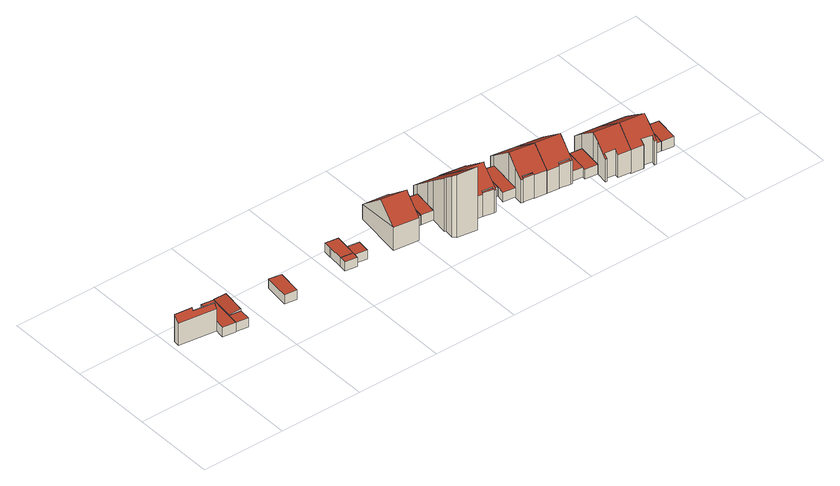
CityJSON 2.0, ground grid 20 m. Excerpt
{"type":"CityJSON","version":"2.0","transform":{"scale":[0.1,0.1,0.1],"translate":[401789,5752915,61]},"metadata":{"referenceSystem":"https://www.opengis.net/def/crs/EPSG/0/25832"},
"CityObjects":{
"building1":{"type":"Building","attributes":{"Gemeindeschluessel":"05515000","Geometrietyp2DReferenz":"3000","function":"51009_1610","roofType":"2100","measuredHeight":7.08},"geometry":[{"type":"Solid","lod":"2","boundaries":[[[[0,1,2,3]],[[4,5,1,0]],[[6,7,5,4]],[[8,9,7,6]],[[10,11,9,8]],[[3,2,11,10]],[[8,6,4,0,3,10]],[[1,5,7,9,11,2]]]],"semantics":{"surfaces":[{"type":"WallSurface"},{"type":"RoofSurface"},{"type":"GroundSurface"}],"values":[[0,0,0,0,0,0,1,2]]}}]},
"building2":{"type":"Building","attributes":{"Gemeindeschluessel":"05515000","Geometrietyp2DReferenz":"3000","function":"31001_2460","roofType":"1000","measuredHeight":2.46},"geometry":[{"type":"Solid","lod":"2","boundaries":[[[[12,9,13,14]],[[15,16,9,12]],[[17,18,16,15]],[[19,20,18,17]],[[21,22,20,19]],[[23,24,22,21]],[[14,13,24,23]],[[21,19,17,15,12,14,23]],[[9,16,18,20,22,24,13]]]],"semantics":{"surfaces":[{"type":"WallSurface"},{"type":"RoofSurface"},{"type":"GroundSurface"}],"values":[[0,0,0,0,0,0,0,1,2]]}}]},
"building3":{"type":"Building","attributes":{"Gemeindeschluessel":"05515000","Geometrietyp2DReferenz":"3000","function":"51009_1610","roofType":"1000","measuredHeight":2.32},"geometry":[{"type":"Solid","lod":"2","boundaries":[[[[25,26,27,21]],[[28,29,26,25]],[[23,30,29,28]],[[21,27,30,23]],[[28,25,21,23]],[[26,29,30,27]]]],"semantics":{"surfaces":[{"type":"WallSurface"},{"type":"RoofSurface"},{"type":"GroundSurface"}],"values":[[0,0,0,0,1,2]]}}]},
"building4":{"type":"Building","attributes":{"Gemeindeschluessel":"05515000","Geometrietyp2DReferenz":"3000","function":"31001_2460","roofType":"2100","measuredHeight":2.78},"geometry":[{"type":"Solid","lod":"2","boundaries":[[[[31,22,32,33]],[[34,20,22,31]],[[35,36,20,34]],[[33,32,36,35]],[[34,31,33,35]],[[22,20,36,32]]]],"semantics":{"surfaces":[{"type":"WallSurface"},{"type":"RoofSurface"},{"type":"GroundSurface"}],"values":[[0,0,0,0,1,2]]}}]},
"building5":{"type":"Building","attributes":{"Gemeindeschluessel":"05515000","Geometrietyp2DReferenz":"3000","function":"31001_2460","roofType":"1000","measuredHeight":2.45},"geometry":[{"type":"Solid","lod":"2","boundaries":[[[[37,38,39,40]],[[41,42,38,37]],[[43,44,42,41]],[[40,39,44,43]],[[41,37,40,43]],[[38,42,44,39]]]],"semantics":{"surfaces":[{"type":"WallSurface"},{"type":"RoofSurface"},{"type":"GroundSurface"}],"values":[[0,0,0,0,1,2]]}}]},
"building6":{"type":"Building","attributes":{"Gemeindeschluessel":"05515000","Geometrietyp2DReferenz":"3000","function":"51009_1610","roofType":"1000","measuredHeight":2.22},"geometry":[{"type":"Solid","lod":"2","boundaries":[[[[45,46,47,48]],[[49,50,46,45]],[[51,52,50,49]],[[53,54,52,51]],[[48,47,54,53]],[[51,49,45,48,53]],[[46,50,52,54,47]]]],"semantics":{"surfaces":[{"type":"WallSurface"},{"type":"RoofSurface"},{"type":"GroundSurface"}],"values":[[0,0,0,0,0,1,2]]}}]},
"building7":{"type":"Building","attributes":{"Gemeindeschluessel":"05515000","Geometrietyp2DReferenz":"3000","function":"31001_2460","roofType":"1000","measuredHeight":2.31},"geometry":[{"type":"Solid","lod":"2","boundaries":[[[[55,56,46,45]],[[57,58,56,55]],[[59,60,58,57]],[[61,62,60,59]],[[63,64,62,61]],[[49,50,64,63]],[[45,46,50,49]],[[63,61,59,57,55,45,49]],[[56,58,60,62,64,50,46]]]],"semantics":{"surfaces":[{"type":"WallSurface"},{"type":"RoofSurface"},{"type":"GroundSurface"}],"values":[[0,0,0,0,0,0,0,1,2]]}}]},
"building8":{"type":"Building","attributes":{"Gemeindeschluessel":"05515000","Geometrietyp2DReferenz":"3000","function":"51009_1610","roofType":"1000","measuredHeight":2.3},"geometry":[{"type":"Solid","lod":"2","boundaries":[[[[49,50,52,51]],[[63,64,50,49]],[[65,66,64,63]],[[67,68,66,65]],[[51,52,68,67]],[[65,63,49,51,67]],[[50,64,66,68,52]]]],"semantics":{"surfaces":[{"type":"WallSurface"},{"type":"RoofSurface"},{"type":"GroundSurface"}],"values":[[0,0,0,0,0,1,2]]}}]},
"building9":{"type":"Building","attributes":{"Gemeindeschluessel":"05515000","Geometrietyp2DReferenz":"3000","function":"31001_1000","roofType":"5000","measuredHeight":9.78},"address":[{"country":"Germany","locality":"Münster","thoroughfareNumber":"6b","thoroughfareName":"Waldweg"}],"geometry":[{"type":"Solid","lod":"2","boundaries":[[[[69,70,71,72]],[[73,74,70,69]],[[75,76,74,73]],[[77,78,76,75]],[[79,80,78,77]],[[72,71,80,79]],[[73,69,81,82,75]],[[82,81,72,79,77]],[[75,82,77]],[[72,81,69]],[[70,74,76,78,80,71]]]],"semantics":{"surfaces":[{"type":"WallSurface"},{"type":"RoofSurface"},{"type":"GroundSurface"}],"values":[[0,0,0,0,0,0,1,1,0,0,2]]}}]},
"building10":{"type":"Building","attributes":{"Gemeindeschluessel":"05515000","Geometrietyp2DReferenz":"3000","function":"31001_2460","roofType":"1000","measuredHeight":2.44},"geometry":[{"type":"Solid","lod":"2","boundaries":[[[[83,76,78,84]],[[85,86,76,83]],[[87,88,86,85]],[[84,78,88,87]],[[85,83,84,87]],[[76,86,88,78]]]],"semantics":{"surfaces":[{"type":"WallSurface"},{"type":"RoofSurface"},{"type":"GroundSurface"}],"values":[[0,0,0,0,1,2]]}}]},
"building11":{"type":"Building","attributes":{"Gemeindeschluessel":"05515000","Geometrietyp2DReferenz":"3000","function":"31001_2460","roofType":"1000","measuredHeight":2.44},"geometry":[{"type":"Solid","lod":"2","boundaries":[[[[89,88,90,91]],[[92,86,88,89]],[[93,94,86,92]],[[95,96,94,93]],[[91,90,96,95]],[[93,92,89,91,95]],[[88,86,94,96,90]]]],"semantics":{"surfaces":[{"type":"WallSurface"},{"type":"RoofSurface"},{"type":"GroundSurface"}],"values":[[0,0,0,0,0,1,2]]}}]},
"building12":{"type":"Building","attributes":{"Gemeindeschluessel":"05515000","Geometrietyp2DReferenz":"3000","function":"31001_1000","roofType":"2100","measuredHeight":16.06},"address":[{"country":"Germany","locality":"Münster","thoroughfareNumber":"8a","thoroughfareName":"Waldweg"}],"geometry":[{"type":"Solid","lod":"2","boundaries":[[[[97,98,99,100]],[[101,90,98,97]],[[102,96,90,101]],[[103,94,96,102]],[[104,105,94,103]],[[106,107,105,104]],[[108,109,107,106]],[[110,111,109,108]],[[112,113,111,110]],[[114,115,113,112]],[[116,117,115,114]],[[118,119,117,116]],[[120,121,119,118]],[[100,99,121,120]],[[118,116,114,112,110,108,106,104,103,102,101,97,100,120]],[[98,90,96,94,105,107,109,111,113,115,117,119,121,99]]]],"semantics":{"surfaces":[{"type":"WallSurface"},{"type":"RoofSurface"},{"type":"GroundSurface"}],"values":[[0,0,0,0,0,0,0,0,0,0,0,0,0,0,1,2]]}}]},
"building13":{"type":"Building","attributes":{"Gemeindeschluessel":"05515000","Geometrietyp2DReferenz":"3000","function":"51009_1610","roofType":"9999","measuredHeight":6},"geometry":[{"type":"Solid","lod":"2","boundaries":[[[[122,123,124,125]],[[123,126,127,124]],[[122,128,126,123]],[[125,129,128,122]],[[124,127,129,125]],[[126,128,129,127]]]],"semantics":{"surfaces":[{"type":"RoofSurface"},{"type":"WallSurface"},{"type":"GroundSurface"}],"values":[[0,1,1,1,1,2]]}}]},
"building14":{"type":"Building","attributes":{"Gemeindeschluessel":"05515000","Geometrietyp2DReferenz":"3000","function":"31001_1000","roofType":"3100","measuredHeight":9.67},"address":[{"country":"Germany","locality":"Münster","thoroughfareNumber":"8b","thoroughfareName":"Waldweg"}],"geometry":[{"type":"Solid","lod":"2","boundaries":[[[[130,126,128,131]],[[132,127,126,130]],[[133,129,127,132]],[[134,135,129,133]],[[136,137,135,134]],[[138,139,137,136]],[[108,140,139,138]],[[141,142,140,108]],[[143,144,142,141]],[[145,146,144,143]],[[147,148,146,145]],[[149,150,148,147]],[[151,152,150,149]],[[131,128,152,151]],[[145,143,141,108,138,147]],[[136,134,133,132,130,131,151,149,147,138]],[[126,127,129,135,137,139,140,142,144,146,148,150,152,128]]]],"semantics":{"surfaces":[{"type":"WallSurface"},{"type":"RoofSurface"},{"type":"GroundSurface"}],"values":[[0,0,0,0,0,0,0,0,0,0,0,0,0,0,1,1,2]]}}]},
"building15":{"type":"Building","attributes":{"Gemeindeschluessel":"05515000","Geometrietyp2DReferenz":"3000","function":"31001_2460","roofType":"1000","measuredHeight":2.41},"geometry":[{"type":"Solid","lod":"2","boundaries":[[[[153,146,150,154]],[[155,156,146,153]],[[157,158,156,155]],[[154,150,158,157]],[[155,153,154,157]],[[146,156,158,150]]]],"semantics":{"surfaces":[{"type":"WallSurface"},{"type":"RoofSurface"},{"type":"GroundSurface"}],"values":[[0,0,0,0,1,2]]}}]},
"building16":{"type":"Building","attributes":{"Gemeindeschluessel":"05515000","Geometrietyp2DReferenz":"3000","function":"31001_2460","roofType":"1000","measuredHeight":2.47},"geometry":[{"type":"Solid","lod":"2","boundaries":[[[[157,158,159,160]],[[155,156,158,157]],[[161,162,156,155]],[[163,164,162,161]],[[160,159,164,163]],[[161,155,157,160,163]],[[158,156,162,164,159]]]],"semantics":{"surfaces":[{"type":"WallSurface"},{"type":"RoofSurface"},{"type":"GroundSurface"}],"values":[[0,0,0,0,0,1,2]]}}]},
"building17":{"type":"Building","attributes":{"Gemeindeschluessel":"05515000","Geometrietyp2DReferenz":"3000","function":"51009_1610","roofType":"9999","measuredHeight":6},"geometry":[{"type":"Solid","lod":"2","boundaries":[[[[165,166,167,168]],[[166,169,170,167]],[[165,171,169,166]],[[168,172,171,165]],[[167,170,172,168]],[[169,171,172,170]]]],"semantics":{"surfaces":[{"type":"RoofSurface"},{"type":"WallSurface"},{"type":"GroundSurface"}],"values":[[0,1,1,1,1,2]]}}]},
"building18":{"type":"Building","attributes":{"Gemeindeschluessel":"05515000","Geometrietyp2DReferenz":"3000","function":"31001_1000","roofType":"3100","measuredHeight":9.66},"address":[{"country":"Germany","locality":"Münster","thoroughfareNumber":"10a","thoroughfareName":"Waldweg"}],"geometry":[{"type":"Solid","lod":"2","boundaries":[[[[173,174,175,176]],[[177,178,174,173]],[[179,180,178,177]],[[181,182,180,179]],[[183,184,182,181]],[[185,186,184,183]],[[187,188,186,185]],[[189,190,188,187]],[[191,192,190,189]],[[193,194,192,191]],[[195,196,194,193]],[[176,175,196,195]],[[189,187,185,183,191]],[[181,179,177,173,176,195,193,191,183]],[[174,178,180,182,184,186,188,190,192,194,196,175]]]],"semantics":{"surfaces":[{"type":"WallSurface"},{"type":"RoofSurface"},{"type":"GroundSurface"}],"values":[[0,0,0,0,0,0,0,0,0,0,0,0,1,1,2]]}}]},
"building19":{"type":"Building","attributes":{"Gemeindeschluessel":"05515000","Geometrietyp2DReferenz":"3000","function":"51009_1610","roofType":"9999","measuredHeight":6},"geometry":[{"type":"Solid","lod":"2","boundaries":[[[[197,198,199,200]],[[198,201,202,199]],[[197,203,201,198]],[[200,204,203,197]],[[199,202,204,200]],[[201,203,204,202]]]],"semantics":{"surfaces":[{"type":"RoofSurface"},{"type":"WallSurface"},{"type":"GroundSurface"}],"values":[[0,1,1,1,1,2]]}}]},
"building20":{"type":"Building","attributes":{"Gemeindeschluessel":"05515000","Geometrietyp2DReferenz":"3000","function":"31001_1000","roofType":"3100","measuredHeight":9.67},"address":[{"country":"Germany","locality":"Münster","thoroughfareNumber":"10b","thoroughfareName":"Waldweg"}],"geometry":[{"type":"Solid","lod":"2","boundaries":[[[[205,206,207,208]],[[209,210,206,205]],[[211,212,210,209]],[[213,194,212,211]],[[214,215,194,213]],[[216,190,215,214]],[[217,218,190,216]],[[219,220,218,217]],[[221,222,220,219]],[[223,224,222,221]],[[225,226,224,223]],[[208,207,226,225]],[[219,217,216,214,221]],[[213,211,209,205,208,225,223,221,214]],[[206,210,212,194,215,190,218,220,222,224,226,207]]]],"semantics":{"surfaces":[{"type":"WallSurface"},{"type":"RoofSurface"},{"type":"GroundSurface"}],"values":[[0,0,0,0,0,0,0,0,0,0,0,0,1,1,2]]}}]},
"building21":{"type":"Building","attributes":{"Gemeindeschluessel":"05515000","Geometrietyp2DReferenz":"3000","function":"31001_2460","roofType":"1000","measuredHeight":2.46},"geometry":[{"type":"Solid","lod":"2","boundaries":[[[[227,224,228,229]],[[230,220,224,227]],[[231,232,220,230]],[[233,234,232,231]],[[229,228,234,233]],[[231,230,227,229,233]],[[224,220,232,234,228]]]],"semantics":{"surfaces":[{"type":"WallSurface"},{"type":"RoofSurface"},{"type":"GroundSurface"}],"values":[[0,0,0,0,0,1,2]]}}]},
"building22":{"type":"Building","attributes":{"Gemeindeschluessel":"05515000","Geometrietyp2DReferenz":"3000","function":"31001_2460","roofType":"1000","measuredHeight":2.49},"geometry":[{"type":"Solid","lod":"2","boundaries":[[[[229,228,235,236]],[[233,234,228,229]],[[237,238,234,233]],[[239,240,238,237]],[[236,235,240,239]],[[237,233,229,236,239]],[[228,234,238,240,235]]]],"semantics":{"surfaces":[{"type":"WallSurface"},{"type":"RoofSurface"},{"type":"GroundSurface"}],"values":[[0,0,0,0,0,1,2]]}}]},
"building23":{"type":"Building","attributes":{"Gemeindeschluessel":"05515000","Geometrietyp2DReferenz":"3000","function":"31001_1000","roofType":"3100","measuredHeight":9.65},"address":[{"country":"Germany","locality":"Münster","thoroughfareNumber":"12a","thoroughfareName":"Waldweg"}],"geometry":[{"type":"Solid","lod":"2","boundaries":[[[[241,242,243,244]],[[245,246,242,241]],[[247,248,246,245]],[[249,240,248,247]],[[250,251,240,249]],[[252,238,251,250]],[[253,254,238,252]],[[255,256,254,253]],[[257,258,256,255]],[[259,260,258,257]],[[261,262,260,259]],[[244,243,262,261]],[[255,253,252,250,257]],[[249,247,245,241,244,261,259,257,250]],[[242,246,248,240,251,238,254,256,258,260,262,243]]]],"semantics":{"surfaces":[{"type":"WallSurface"},{"type":"RoofSurface"},{"type":"GroundSurface"}],"values":[[0,0,0,0,0,0,0,0,0,0,0,0,1,1,2]]}}]},
"building24":{"type":"Building","attributes":{"Gemeindeschluessel":"05515000","Geometrietyp2DReferenz":"3000","function":"31001_1000","roofType":"3100","measuredHeight":9.78},"address":[{"country":"Germany","locality":"Münster","thoroughfareNumber":"12b","thoroughfareName":"Waldweg"}],"geometry":[{"type":"Solid","lod":"2","boundaries":[[[[263,264,265,266]],[[267,268,264,263]],[[269,270,268,267]],[[259,271,270,269]],[[257,272,271,259]],[[255,273,272,257]],[[274,275,273,255]],[[276,277,275,274]],[[278,279,277,276]],[[280,281,279,278]],[[282,283,281,280]],[[266,265,283,282]],[[276,274,255,257,278]],[[259,269,267,263,266,282,280,278,257]],[[264,268,270,271,272,273,275,277,279,281,283,265]]]],"semantics":{"surfaces":[{"type":"WallSurface"},{"type":"RoofSurface"},{"type":"GroundSurface"}],"values":[[0,0,0,0,0,0,0,0,0,0,0,0,1,1,2]]}}]},
"building25":{"type":"Building","attributes":{"Gemeindeschluessel":"05515000","Geometrietyp2DReferenz":"3000","function":"31001_2460","roofType":"1000","measuredHeight":2.53},"geometry":[{"type":"Solid","lod":"2","boundaries":[[[[284,277,281,285]],[[286,287,277,284]],[[288,289,287,286]],[[285,281,289,288]],[[286,284,285,288]],[[277,287,289,281]]]],"semantics":{"surfaces":[{"type":"WallSurface"},{"type":"RoofSurface"},{"type":"GroundSurface"}],"values":[[0,0,0,0,1,2]]}}]},
"building26":{"type":"Building","attributes":{"Gemeindeschluessel":"05515000","Geometrietyp2DReferenz":"3000","function":"31001_2460","roofType":"1000","measuredHeight":2.53},"geometry":[{"type":"Solid","lod":"2","boundaries":[[[[286,287,289,288]],[[290,291,287,286]],[[292,293,291,290]],[[288,289,293,292]],[[290,286,288,292]],[[287,291,293,289]]]],"semantics":{"surfaces":[{"type":"WallSurface"},{"type":"RoofSurface"},{"type":"GroundSurface"}],"values":[[0,0,0,0,1,2]]}}]}
},
"vertices":[
[11,157,82],[11,157,12],[9,142,12],[9,142,69],[52,152,82],[52,152,12],[51,147,78],[51,147,12],[100,140,78],[100,140,12],[98,130,69],[98,130,12],
[100,140,36],[95,108,12],[95,108,36],[101,140,36],[101,140,12],[109,194,36],[109,194,12],[138,190,36],[138,190,12],[130,131,36],[130,131,12],[127,104,36],[127,104,12],
[159,127,36],[159,127,13],[130,131,13],[156,100,36],[156,100,13],[127,104,13],
[130,131,37],[159,127,12],[159,127,40],[138,190,37],[167,186,40],[167,186,12],
[267,173,36],[267,173,12],[259,113,12],[259,113,36],[297,168,36],[297,168,12],[289,109,36],[289,109,12],
[424,138,34],[424,138,11],[422,121,11],[422,121,34],[454,134,34],[454,134,11],[453,127,34],[453,127,11],[451,117,34],[451,117,11],
[429,175,34],[429,175,11],[427,175,34],[427,175,11],[430,195,34],[430,195,11],[461,190,34],[461,190,11],[457,157,34],[457,157,11],
[486,153,34],[486,153,11],[482,123,34],[482,123,11],
[558,233,46],[558,233,9],[542,114,9],[542,114,68],[618,225,46],[618,225,9],[616,210,58],[616,210,9],[607,148,103],[607,148,9],[602,106,67],[602,106,9],[548,161,107],[608,153,107],
[616,210,33],[607,148,33],[645,206,33],[645,206,9],[637,144,33],[637,144,9],
[637,144,34],[666,140,9],[666,140,34],[645,206,34],[675,202,34],[675,202,9],[669,160,34],[669,160,9],
[660,97,145],[660,97,9],[664,97,9],[664,97,145],[666,140,110],[669,160,93],[675,202,58],[677,217,45],[677,217,9],[736,209,45],[736,209,9],[728,152,93],[728,152,9],[720,91,143],[720,91,9],[720,89,145],[720,89,9],[719,89,145],[719,89,9],[715,59,170],[715,59,9],[667,66,170],[667,66,9],[661,74,164],[661,74,9],
[775,81,70],[776,86,70],[751,90,70],[750,85,70],[776,86,10],[751,90,10],[775,81,10],[750,85,10],
[776,86,72],[775,81,67],[751,90,72],[750,85,67],[720,89,67],[720,89,10],[720,91,69],[720,91,10],[726,136,106],[726,136,10],[728,152,10],[736,209,46],[736,209,10],[796,200,46],[796,200,10],[794,185,58],[794,185,10],[786,127,106],[786,127,10],[785,123,102],[785,123,10],[780,80,67],[780,80,10],
[794,185,34],[785,123,34],[823,181,34],[823,181,10],[815,118,34],[815,118,10],
[812,97,10],[812,97,34],[852,176,34],[852,176,10],[841,93,34],[841,93,10],
[868,68,70],[869,73,70],[844,77,70],[843,71,70],[869,73,10],[844,77,10],[868,68,10],[843,71,10],
[844,77,72],[844,77,9],[869,73,9],[869,73,72],[843,71,68],[843,71,9],[838,72,68],[838,72,9],[841,93,85],[841,93,9],[845,120,106],[845,120,9],[852,176,60],[852,176,9],[855,191,48],[855,191,9],[914,181,49],[914,181,9],[904,110,106],[904,110,9],[898,64,68],[898,64,9],[868,68,68],[868,68,9],
[953,56,70],[954,62,70],[929,65,70],[928,60,70],[954,62,10],[929,65,10],[953,56,10],[928,60,10],
[954,62,72],[954,62,9],[953,56,9],[953,56,68],[929,65,72],[929,65,9],[928,60,67],[928,60,9],[898,64,67],[905,111,106],[905,111,9],[914,181,50],[974,170,51],[974,170,9],[967,122,90],[967,122,9],[964,102,106],[964,102,9],[959,63,73],[959,63,9],[958,56,68],[958,56,9],
[959,63,34],[988,59,9],[988,59,34],[967,122,34],[997,123,34],[997,123,9],[995,112,34],[995,112,9],
[987,52,9],[987,52,34],[1025,108,34],[1025,108,9],[1017,48,34],[1017,48,9],
[1018,27,75],[1018,27,9],[1044,24,9],[1044,24,75],[1017,18,67],[1017,18,9],[1013,18,67],[1013,18,9],[1017,48,92],[1019,64,105],[1019,64,9],[1025,108,71],[1029,137,47],[1029,137,9],[1089,129,47],[1089,129,9],[1079,56,105],[1079,56,9],[1072,10,67],[1072,10,9],[1042,14,67],[1042,14,9],
[1129,12,75],[1129,12,7],[1127,2,7],[1127,2,67],[1103,16,76],[1103,16,7],[1102,6,67],[1102,6,7],[1072,10,7],[1079,56,7],[1089,129,7],[1148,121,47],[1148,121,7],[1144,91,71],[1144,91,7],[1138,48,105],[1138,48,7],[1136,32,92],[1136,32,7],[1132,2,67],[1132,2,7],
[1144,91,32],[1136,32,32],[1174,87,32],[1174,87,7],[1165,28,32],[1165,28,7],
[1203,83,32],[1203,83,7],[1195,24,32],[1195,24,7]
]}
